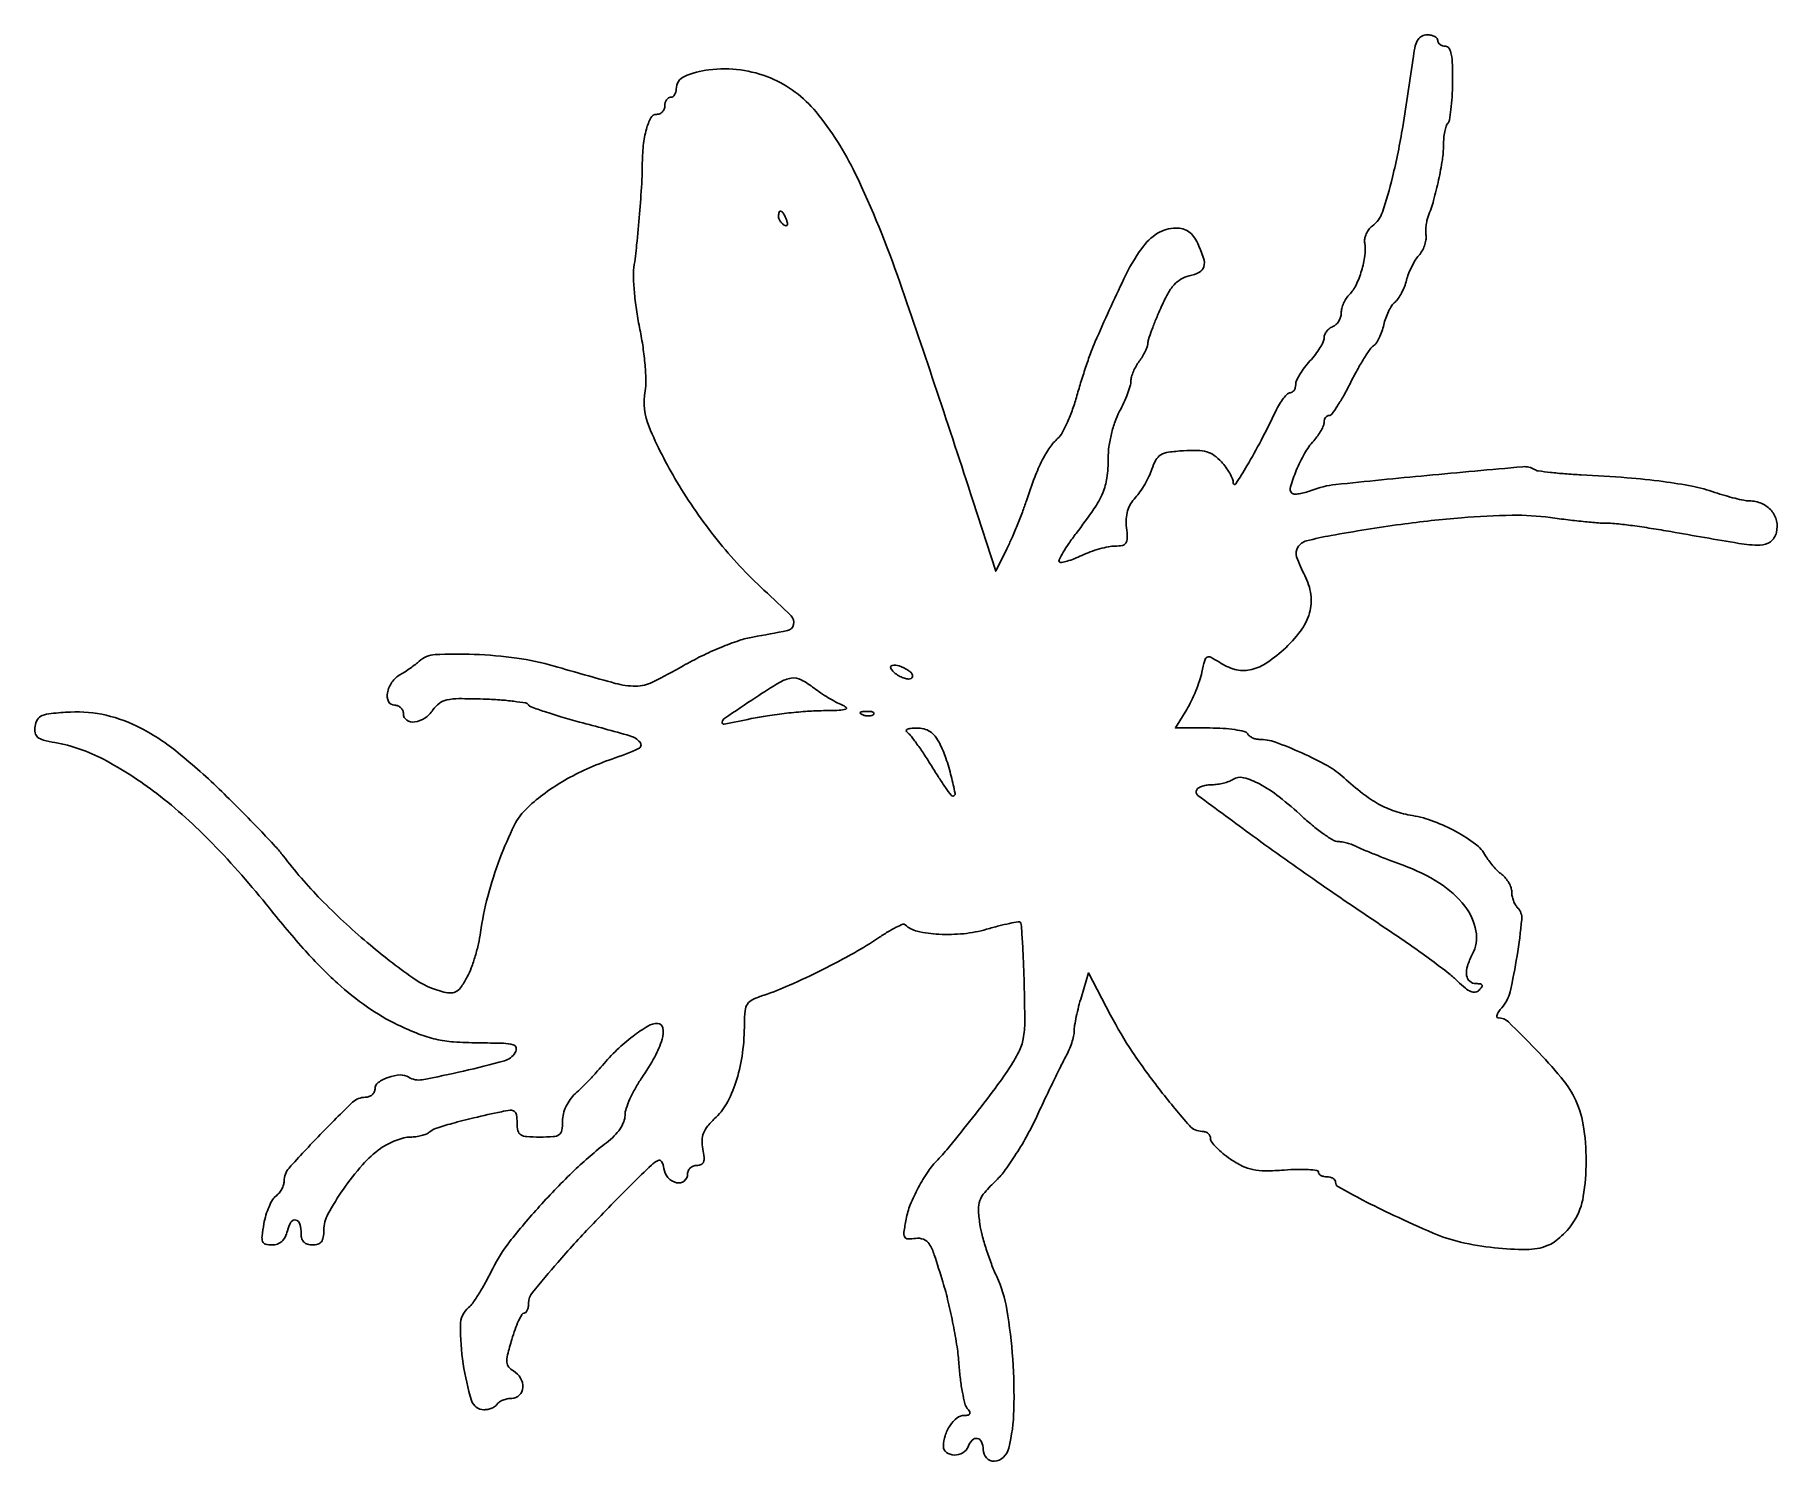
# Model space of a CAD drawing. Extents: x 0 to 307, y 0 to 251.
import ezdxf

# ---------------------------------------------------------------- set-up
doc = ezdxf.new("R2010")
doc.units = 0

msp = doc.modelspace()

# ---------------------------------------------------------------- linework, layer by layer
for points in [[(242.698134, 247.25, -0.007019), (240.818373, 234.788443, -0.018506), (239.018342, 225.943273, -0.021484), (237.245459, 219.794853, -0.15516), (235.449053, 217.339088, 0.073876), (234.85677, 216.754505, 0.057504), (234.39912, 215.972661, 0.058384), (234.137699, 215.121715, 0.083421), (234.125899, 214.333456, -0.071651), (234.144485, 212.128896, -0.038401), (233.572185, 209.462052, -0.038484), (232.617385, 206.964031, -0.086056), (231.450629, 205.307772, 0.053569), (230.895289, 204.618726, 0.03853), (230.426122, 203.748175, 0.039115), (230.105389, 202.838853, 0.065318), (230, 202.03556, -0.075388), (229.887882, 201.296175, -0.064626), (229.559375, 200.579984, -0.066838), (229.073495, 199.99439, -0.09486), (228.5, 199.638374, 0.073802), (227.926567, 199.314794, 0.06427), (227.440625, 198.824903, 0.066864), (227.111888, 198.25003, 0.096783), (227, 197.677408, -0.111056), (226.840893, 196.969909, -0.026758), (226.265625, 195.906592, -0.026164), (225.45693, 194.728922, -0.023343), (224.5, 193.594501, 0.024361), (223.543105, 192.455426, 0.026849), (222.734375, 191.263869, 0.027638), (222.160979, 190.18197, 0.108444), (222, 189.448478, -0.066326), (221.926224, 188.894768, -0.083448), (221.710192, 188.42549, -0.099322), (221.389648, 188.11163, -0.145225), (221.01342, 188, 0.197165), (220.537198, 187.804616, 0.032319), (219.861083, 187.045312, 0.03137), (219.141993, 185.994613, 0.02306), (218.475982, 184.75, -0.009016), (215.894444, 179.581941, -0.013163), (213.420843, 175.134885, -0.013125), (211.437612, 171.972901, -0.742664), (211, 172.105025, 0.095127), (210.858641, 172.841303, 0.031899), (210.387031, 173.834953, 0.030401), (209.711884, 174.893627, 0.030395), (208.913298, 175.862689, 0.052107), (207.637047, 176.974509, 0.082627), (206.333121, 177.600604, 0.065242), (204.682377, 177.854268, 0.021949), (202.241467, 177.80125, 0.018488), (199.615985, 177.530984, 0.09776), (198.256323, 177.058495, 0.134072), (197.394743, 176.178618, 0.047075), (196.676706, 174.54561, -0.031028), (196.161991, 173.265161, -0.020348), (195.420643, 171.858174, -0.020485), (194.583237, 170.541857, -0.036604), (193.776401, 169.54561, 0.055965), (192.947332, 168.436944, 0.061492), (192.415894, 167.205647, 0.057924), (192.179513, 165.819512, 0.041763), (192.227063, 164.25, -0.020807), (192.360394, 162.405367, -0.148105), (192.129643, 161.550102, -0.209139), (191.507332, 161.123569, -0.047167), (190.200328, 161, 0.048444), (189.040747, 160.887386, 0.019734), (187.497106, 160.52092, 0.019306), (185.857077, 159.993479, 0.02333), (184.365372, 159.369091, -0.016493), (183.011984, 158.780732, -0.024592), (181.790246, 158.365086, -0.021849), (180.797771, 158.127399, -0.249165), (180.425252, 158.241414, -0.326482), (180.365778, 158.62391, -0.013303), (181.079393, 159.919404, -0.018793), (182.077643, 161.484807, -0.011679), (183.358783, 163.247052, 0.011974), (186.490547, 167.560227, 0.05003), (188.038582, 170.366476, 0.067227), (188.766344, 172.997391, 0.033918), (189, 176.437883, -0.033722), (189.140451, 178.517996, -0.025404), (189.563587, 180.771163, -0.025664), (190.203781, 182.934263, -0.038254), (191, 184.738815, 0.015853), (191.765586, 186.282876, 0.017024), (192.4125, 187.836502, 0.0168), (192.875689, 189.202523, 0.073461), (193, 190.044061, -0.069091), (193.102819, 190.784592, -0.029949), (193.431283, 191.725679, -0.028926), (193.906229, 192.700113, -0.034063), (194.468197, 193.55887, 0.025029), (195.032475, 194.388094, 0.024618), (195.514453, 195.274054, 0.025388), (195.858027, 196.090669, 0.08026), (195.968197, 196.671951, -0.073204), (196.092925, 197.384546, -0.00773), (196.649394, 198.983625, -0.009424), (197.381429, 200.875499, -0.007432), (198.242508, 202.89576, -0.019716), (199.481207, 205.413655, -0.056852), (200.594153, 207.005356, -0.080018), (201.789391, 207.986452, -0.078012), (203.242508, 208.553264, 0.065669), (205.054414, 209.209231, 0.211953), (205.836135, 210.186722, 0.146342), (205.785068, 211.698231, 0.027603), (204.75, 214.292833, 0.048006), (204.027076, 215.524647, 0.083264), (203.184183, 216.355158, 0.089362), (202.161294, 216.828745, 0.063171), (200.90301, 216.992198, 0.142827), (197.678603, 216.062457, 0.097565), (194.894783, 213.421972, 0.043871), (191.758145, 208.063869, 0.006999), (186.711692, 197, 0.015892), (186.005777, 195.243596, 0.00613), (185.134495, 192.765625, 0.006062), (184.254618, 190.053644, 0.007443), (183.501699, 187.5, -0.017478), (182.739197, 185.093009, -0.019227), (181.831582, 182.821875, -0.019015), (180.913176, 180.952535, -0.085883), (180.164655, 180, 0.058528), (178.737585, 178.374409, 0.034133), (177.412752, 176.140485, 0.025809), (176.079577, 173.118271, 0.011373), (174.617709, 169, -0.010488), (173.908118, 166.989707, -0.006512), (172.995496, 164.659774, -0.006532), (172.03444, 162.382935, -0.011721), (171.177822, 160.54391), (169.220954, 156.587821), (165.185402, 169.04391, 0.00461), (152.352038, 207.443957, 0.028747), (144.486053, 226.621984, 0.0603), (137.600236, 237.432173, 0.122456), (129.564537, 243.408588, 0.066669), (124.321068, 244.818288, 0.061655), (118.746116, 244.853653, 0.075589), (114.432895, 243.670594, 0.296291), (113, 241.464816, -0.066486), (112.925212, 240.904866, -0.083557), (112.70625, 240.43029, -0.099365), (112.381345, 240.112892, -0.14491), (112, 240, 0.148195), (111.618646, 239.884432, 0.098894), (111.29375, 239.559375, 0.082425), (111.074694, 239.073457, 0.064853), (111, 238.5, -0.095948), (110.889114, 237.927473, -0.097165), (110.572686, 237.440625, -0.098638), (110.100412, 237.114679, -0.102217), (109.545313, 237, 0.275077), (108.548052, 236.406439, 0.05624), (107.745496, 234.424091, 0.043461), (107.203777, 231.536566, 0.025031), (107.032006, 228, -0.016907), (106.928797, 224.804838, -0.003996), (106.533726, 219.482429, -0.004301), (106.037834, 214.029122, -0.010725), (105.555781, 210.055932, 0.046338), (105.465672, 208.239864, 0.013258), (105.661778, 205.424654, 0.013225), (106.053309, 202.244767, 0.013684), (106.608956, 199.126229, -0.014959), (107.154919, 196.016143, -0.014711), (107.517508, 192.861612, -0.01475), (107.672021, 190.081582, -0.052917), (107.530637, 188.311619, 0.147696), (108.215903, 181.98102, 0.034247), (113.116668, 172.32283, 0.034289), (120.214878, 162.092623, 0.037809), (128.435392, 153.281224, -0.008429), (133.218436, 148.722858, -0.261275), (133.657784, 147.203365, -0.291603), (132.576232, 146.146894, -0.010029), (126.5, 145.002623, 0.039891), (124.045736, 144.38686, 0.016501), (120.837936, 143.184707, 0.01597), (117.407602, 141.638411, 0.017707), (114.201533, 139.924862, -0.017959), (108.844089, 137.06493, -0.113842), (105.854869, 136.372213, -0.067398), (102.264176, 136.854733, -0.003846), (91.5, 139.901891, 0.036632), (84.964373, 141.297146, 0.025345), (77.429117, 141.949949, 0.020604), (70.573019, 141.91249, 0.17559), (67.779197, 140.75, -0.020868), (67.117174, 140.19215, -0.010574), (66.241017, 139.543438, -0.010484), (65.306888, 138.910899, -0.015381), (64.457768, 138.397872, 0.112674), (62.980587, 137.05682, 0.105689), (62.18871, 135.176867, 0.161618), (62.392117, 133.64949, 0.286996), (63.430449, 133, -0.094503), (64.029559, 132.885744, -0.096763), (64.538944, 132.559375, -0.098937), (64.879923, 132.072359, -0.103767), (65, 131.5, 0.250036), (65.59264, 130.388981, 0.181519), (66.982709, 130.061129, 0.116547), (68.768445, 130.732375, 0.098582), (70.194162, 132.165903, -0.084609), (71.286212, 133.326561, -0.108686), (72.614678, 133.93664, -0.053769), (74.731825, 134.163083, -0.007885), (79.053338, 134.091115, -0.009425), (81.93418, 133.943281, -0.01405), (84.445103, 133.695866, -0.009003), (86.499821, 133.397251, -0.207675), (86.987204, 133.083577, 0.160275), (87.475295, 132.701994, 0.005253), (89.846241, 131.876132, 0.009565), (92.705741, 130.974171, 0.006452), (96, 130.049977, -0.004007), (104.859943, 127.611026, -0.1452), (106.627927, 126.490179, -0.506848), (106.376457, 125.370011, -0.018897), (101.688198, 123.53025, 0.02076), (97.319933, 121.797252, 0.025428), (93.404836, 119.808324, 0.027029), (89.926395, 117.554492, 0.030797), (86.86764, 115.027179, 0.09039), (84.497851, 111.833552, 0.024472), (81.982229, 106.032305, 0.024974), (79.842186, 99.358175, 0.031508), (78.570809, 93, -0.023227), (78.211859, 91.036415, -0.016084), (77.632647, 88.853984, -0.016254), (76.93891, 86.788876, -0.031808), (76.23126, 85.205052, -0.025132), (75.224947, 83.503341, -0.101698), (74.375854, 82.656947, -0.14103), (73.418354, 82.35982, -0.066674), (72.121933, 82.506247, -0.092808), (66.634123, 85.02777, -0.021969), (58.638359, 91.229781, -0.02312), (50.468387, 98.839171, -0.030936), (43.845951, 106.5, 0.023698), (42.459424, 108.15163, 0.004331), (39.726216, 111.059708, 0.004649), (36.463776, 114.408276, 0.004209), (33.030362, 117.809644, 0.022424), (25.347307, 124.650163, 0.049659), (18.806262, 128.967259, 0.063746), (12.697514, 131.244432, 0.07036), (6.417338, 131.804897, 0.010063), (3.034201, 131.562231, 0.072534), (1.449383, 131.180198, 0.158828), (0.61865, 130.485601, 0.10489), (0.187913, 129.306961, 0.0787), (0.206213, 128.142796, 0.179536), (0.642402, 127.395057, 0.108156), (1.64651, 126.882538, 0.019957), (3.687913, 126.433394, -0.077921), (12.242504, 123.48233, -0.042579), (21.591211, 117.452835, -0.036077), (31.415884, 108.659665, -0.023807), (41.426329, 97.269528, 0.013868), (47.777405, 89.746788, 0.026027), (53.377682, 84.096177, 0.031623), (58.651544, 79.878271, 0.041399), (63.978671, 76.766824, 0.017449), (67.724798, 75.134256, 0.038619), (70.701919, 74.21694, 0.037555), (73.835702, 73.754152, 0.015672), (78.10701, 73.582344, -0.004781), (82.587798, 73.499788, -0.057165), (84.298975, 73.254826, -0.279193), (84.823534, 72.71373, -0.198447), (84.679968, 71.859154, -0.187677), (82.76014, 70.425243, -0.01102), (75.567267, 68.600584, -0.011069), (68.303104, 67.095816, -0.186027), (65.933633, 67.541017, 0.155315), (64.406584, 67.923475, 0.067956), (62.337493, 67.50736, 0.071464), (60.574669, 66.59666, 0.242402), (60, 65.480948, -0.115751), (59.86745, 64.916052, -0.100463), (59.493194, 64.435028, -0.093294), (58.933566, 64.112161, -0.084509), (58.274704, 64, 0.193541), (56.068508, 63.112787, 0.009379), (50.358028, 57.424313, 0.009618), (44.878056, 51.53412, 0.184579), (44, 49.236619, -0.078718), (43.895177, 48.574938, -0.046646), (43.577854, 47.839716, -0.04533), (43.1128, 47.147049, -0.05785), (42.562908, 46.610243, 0.095563), (41.963846, 45.930601, 0.030538), (41.349916, 44.724571, 0.029209), (40.815532, 43.26698, 0.028787), (40.451617, 41.75, 0.013463), (40.11963, 39.567584, 0.12199), (40.232977, 38.617525, 0.240639), (40.749037, 38.149172, 0.066266), (41.869657, 38, 0.083759), (42.821785, 38.160626, 0.102359), (43.595625, 38.622665, 0.091406), (44.183085, 39.401524, 0.054557), (44.587621, 40.493089, -0.072588), (45.218799, 42.024995, -0.32586), (46.058265, 42.384903, -0.279529), (46.775407, 41.68933, -0.063967), (47, 39.940983, 0.077002), (47.129729, 39.103605, 0.12387), (47.507601, 38.492623, 0.121293), (48.136347, 38.12506, 0.072026), (49, 38, 0.076907), (49.946082, 38.146387, 0.15396), (50.55887, 38.577003, 0.123003), (50.8973, 39.360047, 0.040816), (51, 40.616023, -0.125936), (51.724258, 43.445909, -0.026477), (54.43349, 47.824891, -0.028757), (57.788941, 52.108513, -0.057572), (60.978083, 54.984394, -0.034595), (62.237654, 55.755973, -0.028098), (63.680951, 56.407916, -0.028943), (65.084987, 56.858007, -0.063171), (66.20437, 57, 0.031811), (67.191208, 57.062847, 0.03059), (68.175346, 57.250444, 0.032062), (69.020332, 57.524496, 0.08865), (69.55, 57.852575, -0.103126), (70.666131, 58.500367, -0.01085), (73.565328, 59.392908, -0.011673), (77.401342, 60.387153, -0.005994), (82.25, 61.462627, -0.025856), (83.804993, 61.704941, -0.181487), (84.534192, 61.513938, -0.207076), (84.903474, 60.907782, -0.034711), (85, 59.519052, 0.053437), (85.150355, 58.116238, 0.201469), (85.646975, 57.407441, 0.12503), (86.67318, 57.07504, 0.016121), (89, 57, 0.015821), (91.400961, 57.07599, 0.138562), (92.395348, 57.426229, 0.201993), (92.869361, 58.185397, 0.039905), (93, 59.819665, -0.061711), (93.157648, 61.09211, -0.047657), (93.626543, 62.410219, -0.046975), (94.346452, 63.636386, -0.055092), (95.25, 64.636227, 0.01398), (96.289818, 65.612384, 0.006679), (97.573437, 66.921279, 0.006615), (98.87862, 68.324934, 0.009362), (100, 69.610972, -0.027436), (102.570703, 72.352542, -0.028471), (105.396004, 74.760244, -0.02817), (108.019709, 76.526526, -0.134856), (109.743267, 77, -0.373736), (110.647957, 76.213981, -0.106521), (110.50258, 74.200928, -0.054482), (109.223684, 71.117668, -0.025154), (106.942417, 67.416306, 0.022596), (105.815535, 65.608697, 0.022892), (104.86167, 63.714469, 0.023421), (104.18729, 61.995599, 0.080961), (103.990926, 60.819825, -0.09484), (103.770571, 59.692454, -0.053025), (103.112879, 58.45372, -0.045948), (102.083038, 57.195397, -0.034414), (100.740926, 56.008051, 0.027639), (95.057141, 51.115234, 0.017502), (88.970235, 44.835148, 0.017094), (83.662184, 38.540803, 0.052898), (80.709427, 33.838525, -0.011431), (79.546193, 31.592528, -0.013056), (78.329573, 29.501008, -0.012257), (77.212081, 27.785906, -0.069132), (76.477032, 26.980938, 0.223359), (75.019192, 23.872757, 0.036927), (75.526917, 17.093514, 0.036355), (76.982568, 10.622103, 0.33052), (79.168368, 9, 0.052722), (79.869688, 9.074157, 0.048654), (80.560144, 9.29375, 0.052012), (81.138936, 9.616809, 0.101396), (81.5, 10, -0.111412), (81.876024, 10.383556, -0.050262), (82.50665, 10.70625, -0.046318), (83.270704, 10.925923, -0.046881), (84.059017, 11, 0.200576), (85.386358, 11.554784, 0.181537), (85.995313, 12.919002, 0.146669), (85.604141, 14.585242, 0.135506), (84.352, 15.822887, -0.093645), (83.521222, 16.518323, -0.160452), (83.198525, 17.353018, -0.074777), (83.32822, 18.664598, -0.009817), (84.070315, 21.372577, -0.014554), (84.650531, 23.145899, -0.022322), (85.264895, 24.640695, -0.018382), (85.846235, 25.781321, -0.272103), (86.218315, 26, 0.207609), (86.518596, 26.130298, 0.080978), (86.775763, 26.514063, 0.061983), (86.953934, 27.080052, 0.0427), (87.018325, 27.75, -0.169805), (87.700731, 29.637769, -0.007822), (92.163111, 34.947353, -0.011727), (97.978027, 41.341197, -0.006857), (105.225226, 48.738011, -0.003851), (108.620823, 52.058395, -0.077504), (109.800483, 52.886046, -0.404465), (110.436151, 52.681303, -0.091252), (110.816422, 51.488011, 0.14897), (111.544403, 49.867726, 0.156471), (113.039072, 48.967015, 0.227079), (114.394994, 49.262648, 0.231387), (115, 50.5, -0.107521), (115.124505, 51.07229, -0.099562), (115.477344, 51.559375, -0.095739), (116.004635, 51.88595, -0.091158), (116.625, 52, 0.105623), (117.374811, 52.160182, 0.202092), (117.787632, 52.602381, 0.11351), (117.892322, 53.427616, 0.024387), (117.677381, 54.863093, -0.05419), (117.537427, 56.429322, -0.093157), (117.803184, 57.707926, -0.076797), (118.562869, 58.963844, -0.027386), (119.998588, 60.498648, 0.082639), (122.057656, 63.253191, 0.045591), (123.644073, 67.158166, 0.040638), (124.660363, 71.844959, 0.033088), (125, 76.971669, -0.025098), (125.113558, 79.232522, -0.126193), (125.545856, 80.411567, -0.133678), (126.479081, 81.20165, -0.029502), (128.446292, 81.982275, 0.025299), (132.920271, 83.714282, 0.010967), (138.691293, 86.444444, 0.010998), (144.370083, 89.44295, 0.023713), (148.570849, 92.048745, -0.014139), (150.210653, 93.109932, -0.022273), (151.68064, 93.915949, -0.018131), (152.885226, 94.454972, -0.301108), (153.294941, 94.371726, 0.143985), (155.415955, 93.214682, 0.03952), (159.227419, 92.699352, 0.038761), (163.579545, 92.795508, 0.045866), (167.618578, 93.577495, -0.007912), (169.766384, 94.165186, -0.01226), (171.639441, 94.597323, -0.006571), (173.20651, 94.897214, -0.245072), (173.541474, 94.791859, -0.181054), (173.706054, 94.430305, -0.001673), (173.902187, 91.444688, -0.005382), (174.080581, 87.983097, -0.00342), (174.217322, 83.949344, -0.005714), (174.320499, 77.343925, -0.045622), (174.055992, 74.31093, -0.07402), (173.26983, 71.984985, -0.027606), (171.525239, 69, -0.015567), (169.098407, 65.566211, -0.004452), (165.124589, 60.395783, -0.003796), (161.107153, 55.343324, -0.026515), (159, 53, 0.048653), (157.301717, 50.934622, 0.025562), (155.591441, 48.080328, 0.025567), (154.186354, 45.076975, 0.050298), (153.443427, 42.550134, 0.011044), (153.064291, 40.249925, 0.15154), (153.197158, 39.424087, 0.280041), (153.741814, 39.079274, 0.039721), (155.122527, 39.163745, -0.127141), (156.515457, 39.006485, -0.163285), (157.504511, 38.191745, -0.0602), (158.408099, 36.261232, -0.006336), (159.906215, 31.5, -0.014446), (160.859729, 27.962403, -0.010209), (161.733665, 23.940625, -0.010315), (162.411627, 20.059304, -0.021336), (162.74838, 17, 0.013338), (162.990726, 14.419595, 0.016667), (163.358915, 12.042188, 0.014971), (163.788558, 10.092704, 0.111073), (164.21461, 9.25, -0.040942), (164.62925, 8.653571, -0.240703), (164.648913, 8.284607, -0.249464), (164.362916, 8.061416, -0.043458), (163.657628, 8, 0.171258), (162.39913, 7.55592, 0.075122), (161.187652, 6.235466, 0.067914), (160.302806, 4.43507, 0.080469), (160, 2.565741, 0.238815), (160.545742, 1.488304, 0.155748), (161.894303, 1.035284, 0.131867), (163.427873, 1.422214, 0.175525), (164.361626, 2.5, -0.098645), (165.088917, 3.652194, -0.254908), (165.994464, 3.94416, -0.253424), (166.734625, 3.341093, -0.09799), (167, 2, 0.190867), (167.588426, 0.514703, 0.221464), (168.988829, -0.04546, 0.177659), (170.574867, 0.638297, 0.14437), (171.50916, 2.25, 0.053404), (172.401642, 8.977706, 0.023831), (172.200596, 17.92263, 0.023453), (171.176209, 26.636442, 0.067589), (169.3888, 32.437413, -0.018027), (168.446526, 34.679753, -0.012926), (167.550273, 37.246736, -0.01308), (166.823186, 39.73857, -0.027231), (166.414788, 41.719668, -0.026471), (166.170231, 44.261442, -0.101051), (166.420142, 45.825664, -0.091077), (167.277534, 47.251157, -0.019225), (169.289932, 49.3617, 0.043181), (170.887945, 51.20689, 0.015604), (172.837211, 54.079354, 0.015341), (174.78691, 57.37411, 0.01763), (176.436868, 60.635177, -0.002219), (177.936587, 63.840865, -0.002356), (179.435251, 66.969406, -0.002242), (180.75017, 69.650796, -0.010841), (181.536913, 71.154292, 0.025173), (182.098115, 72.305933, 0.02143), (182.574678, 73.571063, 0.021979), (182.908562, 74.761501, 0.055374), (183.015181, 75.654292, -0.039504), (183.100922, 76.635157, -0.010292), (183.394934, 78.191238, -0.010396), (183.804622, 79.955934, -0.010453), (184.286641, 81.698858), (185.54292, 85.897717), (189.419692, 78.46372, 0.027358), (193.273357, 71.967177, 0.019149), (198.278155, 65.079699, 0.012038), (203.287849, 59.019175, 0.217319), (205.521994, 58, -0.083123), (206.08698, 57.90542, -0.092263), (206.567843, 57.632812, -0.099978), (206.890673, 57.226802, -0.117284), (207.006833, 56.75, 0.162408), (207.220383, 56.121362, 0.029329), (208.034399, 55.1707, 0.028917), (209.161768, 54.128382, 0.022639), (210.495334, 53.128977, 0.034058), (212.593323, 51.90037, 0.065214), (214.435455, 51.266428, 0.052689), (216.626774, 51.055599, 0.015712), (219.988501, 51.192787, -0.012654), (222.293437, 51.300973, -0.021142), (224.234122, 51.260831, -0.016689), (225.734831, 51.115814, -0.376714), (226, 50.81381, 0.178435), (226.114484, 50.503223, 0.092107), (226.440625, 50.239057, 0.07216), (226.926091, 50.06018, 0.052287), (227.5, 50, -0.059732), (228.073638, 49.931225, -0.078581), (228.559375, 49.728439, -0.096866), (228.884671, 49.428145, -0.159383), (229, 49.075538, 0.272428), (229.502808, 48.221201, 0.00629), (233.797366, 45.906634, 0.011613), (239.264105, 43.208228, 0.006141), (246.160304, 40.103635, 0.0467), (251.009793, 38.510565, 0.028493), (256.957488, 37.507393, 0.027792), (262.610675, 37.198688, 0.092615), (266.24954, 37.882372, 0.061396), (267.446898, 38.52574, 0.031343), (268.77794, 39.598499, 0.030589), (270.029654, 40.892958, 0.040004), (270.995802, 42.225074, 0.096929), (272.594513, 46.547403, 0.040259), (273.09754, 52.779503, 0.040229), (272.584088, 59.156183, 0.077903), (270.997264, 64.005364, 0.057685), (268.676648, 67.493962, 0.015398), (264.205589, 72.459731, 0.009417), (259.441262, 77.25033, 0.194439), (257.595012, 77.998965, -0.342845), (257.393538, 78.155885, -0.152176), (257.412713, 78.513758, -0.065385), (257.710525, 79.077319, -0.027459), (258.245251, 79.75, 0.124713), (259.697294, 82.5501, 0.018301), (260.937284, 88.87317, 0.01453), (261.766621, 95.317283, 0.224757), (261.034713, 97.365287, -0.068322), (260.638175, 97.888027, -0.039017), (260.303947, 98.608146, -0.038173), (260.076061, 99.39993, -0.051027), (260, 100.143296, 0.08277), (259.872651, 100.907318, 0.047144), (259.485937, 101.762813, 0.045451), (258.919571, 102.573843, 0.055912), (258.25, 103.208513, -0.033523), (257.500168, 103.858194, -0.019797), (256.692147, 104.725149, -0.019755), (255.950615, 105.658949, -0.031796), (255.404117, 106.515217, 0.105949), (253.617869, 108.570011, 0.03551), (250.257538, 110.738597, 0.035216), (246.308747, 112.557753, 0.048522), (242.541183, 113.577517, -0.039373), (239.407795, 114.364511, -0.045273), (236.586974, 115.60822, -0.039394), (233.739642, 117.49205, -0.020632), (230.5, 120.245786, 0.059899), (227.634784, 122.317806, 0.020709), (223.062634, 124.611823, 0.019444), (218.411422, 126.495204, 0.086681), (215.521504, 127, -0.063377), (214.938815, 127.074156, -0.0516), (214.348756, 127.29375, -0.053383), (213.839706, 127.617204, -0.086341), (213.5, 128, 0.200639), (212.952305, 128.391999, 0.018931), (211.294392, 128.70625, 0.021898), (209.211461, 128.927193, 0.015474), (206.859424, 129), (200.836881, 129), (202.810567, 132.25, 0.023974), (203.617578, 133.734901, 0.01567), (204.409936, 135.516165, 0.015771), (205.074456, 137.305085, 0.028904), (205.483668, 138.805029, -0.012278), (205.980089, 140.895964, -0.20152), (206.409043, 141.453984, -0.259799), (207.045105, 141.459936, -0.020262), (208.556358, 140.555029, 0.077287), (211.295608, 139.312743, 0.116522), (213.903156, 139.209677, 0.095774), (216.642055, 140.314628, 0.039895), (219.818028, 142.75, 0.048205), (222.828371, 146.043311, 0.090888), (224.431, 149.254372, 0.105854), (224.659577, 152.48101, 0.084462), (223.5973, 155.811842, -0.033654), (222.158836, 159.121764, -0.235312), (222.362764, 160.819699, -0.184991), (223.907486, 161.929976, -0.02029), (228.25, 162.886386, -0.009306), (240.510049, 164.834701, -0.014417), (251.161858, 166.012818, -0.016741), (260.059381, 166.438842, -0.037564), (266.804852, 166.02871, 0.004449), (269.934273, 165.629371, 0.004887), (272.973925, 165.299034, 0.004572), (275.576505, 165.065913, 0.024489), (277, 165.021453, -0.0322), (278.455324, 164.953538, -0.005244), (281.2625, 164.610787, -0.005761), (284.562407, 164.133957, -0.005045), (288, 163.561142, 0.002081), (299.947989, 161.497346, 0.039815), (303.708905, 161.168201, 0.171088), (305.517765, 161.790181, 0.165181), (306.568783, 163.418029, 0.117976), (306.59133, 165.460446, 0.122495), (305.682698, 167.259887, 0.115177), (303.980731, 168.501015, 0.09584), (301.784947, 168.968197, -0.045812), (300.853236, 169.071196, -0.010442), (299.303555, 169.42188, -0.01072), (297.527205, 169.903702, -0.010248), (295.746025, 170.467992, 0.0325), (291.765681, 171.53675, 0.016694), (286.668531, 172.380047, 0.013381), (280.275826, 173.046102, 0.006828), (272.219184, 173.557579, -0.006726), (269.362353, 173.738361, -0.009277), (266.803444, 173.982712, -0.006393), (264.67966, 174.252901, -0.103934), (264.006747, 174.49583, 0.161895), (261.957202, 174.981276, 0.001301), (245.089315, 173.441407, 0.002672), (229.036797, 171.847262, 0.066217), (224.717935, 170.806054, -0.024385), (223.608505, 170.438338, -0.033142), (222.576107, 170.223648, -0.034897), (221.737613, 170.165696, -0.198715), (221.333333, 170.333333, -0.278092), (221.058926, 171.440637, -0.023402), (222.101145, 174.328479, -0.030183), (223.563137, 177.328215, -0.05346), (225.161838, 179.564451, 0.025823), (225.865371, 180.441878, 0.027377), (226.46004, 181.370725, 0.028373), (226.879391, 182.221402, 0.100655), (227, 182.814451, -0.072359), (227.065908, 183.267489, -0.087269), (227.257738, 183.651745, -0.10046), (227.542814, 183.908627, -0.134089), (227.877407, 184, 0.240574), (228.343592, 184.238083, 0.012137), (229.340899, 185.689063, 0.017236), (230.463032, 187.546573, 0.011413), (231.627407, 189.75, -0.010187), (232.813126, 192.007207, -0.013034), (234.000408, 194.033, -0.01095), (235.066078, 195.666362, -0.099801), (235.671853, 196.255957, 0.102995), (236.166564, 196.743583, 0.032362), (236.688187, 197.649054, 0.030783), (237.153908, 198.761749, 0.02967), (237.486132, 199.936859, -0.03151), (237.83051, 201.138074, -0.028504), (238.332767, 202.328698, -0.029638), (238.907378, 203.342963, -0.075988), (239.466166, 203.97192, 0.069431), (240.027349, 204.587219, 0.028904), (240.609433, 205.551703, 0.02791), (241.12263, 206.67246, 0.032273), (241.479798, 207.791018, -0.031596), (241.848151, 208.950011, -0.022682), (242.39771, 210.19311, -0.023026), (243.031796, 211.332969, -0.044946), (243.655296, 212.16425, 0.054385), (244.212104, 212.936493, 0.042114), (244.646422, 213.878879, 0.04328), (244.903315, 214.840023, 0.075111), (244.923698, 215.66425, -0.035011), (244.87879, 216.476659, -0.023788), (244.936509, 217.401374, -0.024026), (245.078548, 218.293167, -0.043537), (245.291795, 219, 0.027278), (246.256654, 221.858942, 0.014846), (247.142282, 225.458393, 0.014678), (247.793821, 228.994484, 0.03778), (247.994423, 231.583333, -0.022246), (248.051655, 232.818732, -0.025965), (248.218674, 233.981227, -0.026286), (248.459148, 234.934214, -0.122029), (248.75, 235.416588, 0.157143), (249.049849, 236.001491, 0.011262), (249.306666, 237.831138, 0.014952), (249.502055, 240.070607, 0.010704), (249.591841, 242.583254, 0.010323), (249.572189, 245.686053, 0.041377), (249.364538, 247.5716, 0.082166), (248.967872, 248.637191, 0.268828), (248.341841, 249, -0.072888), (247.829094, 249.075145, -0.087576), (247.394166, 249.29375, -0.100518), (247.103413, 249.618655, -0.133184), (247, 250, 0.182696), (246.855707, 250.381718, 0.090852), (246.443354, 250.70625, 0.070755), (245.830128, 250.926141, 0.0508), (245.105035, 251, 0.114834), (244.177826, 250.784203, 0.13655), (243.509643, 250.187729, 0.08458), (243.039889, 249.082391, 0.02436)], [(132.381557, 218.448062, -0.036408), (132.556862, 217.868281, -0.155351), (132.525685, 217.512472, -0.32948), (132.325929, 217.393111, -0.1144), (131.988546, 217.507079, -0.061454), (131.610411, 217.810572, -0.051183), (131.290385, 218.21498, -0.053277), (131.072509, 218.65395, -0.088797), (131, 219.059017, -0.079093), (131.117673, 219.798253, -0.444011), (131.441482, 219.942608, -0.168622), (131.894727, 219.51997, -0.029964)], [(153.856763, 139.109687, -0.057216), (154.313163, 138.741301, -0.11057), (154.560063, 138.344988, -0.166144), (154.562786, 137.987961, -0.175667), (154.345734, 137.713676, -0.164032), (153.878524, 137.605066, -0.05163), (153.16589, 137.749473, -0.045259), (152.350458, 138.088054, -0.036857), (151.547842, 138.588676, -0.10721), (150.75565, 139.481369, -0.502029), (150.991602, 140.01212, -0.147421), (152.229558, 139.924327, -0.050355)], [(137.268289, 136.003604, 0.018324), (138.41136, 135.170397, 0.012988), (139.750144, 134.31746, 0.013135), (141.073046, 133.56876, 0.026929), (142.153148, 133.06699, -0.08258), (142.898547, 132.614242, -0.598603), (142.828337, 132.298206, -0.060149), (141.654585, 132.116905, -0.004765), (138.5, 132.042546, 0.015953), (135.748936, 131.916072, 0.008936), (132.415264, 131.59601, 0.008909), (129.054878, 131.15188, 0.014331), (126.211538, 130.640697, -0.003929), (121.422115, 129.676395, -0.53556), (121.073641, 130.029892, -0.195861), (121.549271, 130.737252, -0.001755), (126.986652, 134.36607, -0.011041), (131.182388, 137.013614, -0.096015), (133.245306, 137.7652, -0.160755), (134.972763, 137.48493, -0.046757)], [(147.729167, 131.395833, -0.126455), (147.402231, 131.202593, -0.060344), (146.916927, 131.123424, -0.05415), (146.359369, 131.160852, -0.051402), (145.8125, 131.316886, -0.054073), (145.395823, 131.538436, -0.470617), (145.37858, 131.720685, -0.168741), (145.670344, 131.862007, -0.018894), (146.416667, 131.921053, -0.028489), (147.112848, 131.910055, -0.077125), (147.592839, 131.799335, -0.208169), (147.77538, 131.614691, -0.296942)], [(159.353882, 126.25, -0.035824), (160.439661, 123.687533, -0.021081), (161.381956, 120.495122, -0.012588), (162.056204, 117.475511, -0.472402), (161.66523, 117, -0.238718), (161.378016, 117.145413, -0.004554), (160.371629, 118.542187, -0.009989), (159.223383, 120.237718, -0.006393), (157.954736, 122.25, 0.008522), (156.64107, 124.314152, 0.010789), (155.354167, 126.173627, 0.008985), (154.220893, 127.68015, 0.081908), (153.618962, 128.234687, -0.247805), (153.466319, 128.51147, -0.29621), (153.62108, 128.759534, -0.083518), (154.238694, 128.930732, -0.024538), (155.22432, 128.984687, -0.058848), (156.568956, 128.833537, -0.089089), (157.647362, 128.368402, -0.083211), (158.546197, 127.52944, -0.045379)], [(223.207159, 113.368415, 0.015225), (225.123519, 111.695615, 0.019551), (226.988785, 110.283222, 0.017723), (228.60616, 109.238399, 0.135346), (229.470728, 109, -0.044362), (230.191383, 108.935935, -0.022519), (231.080019, 108.735015, -0.022178), (231.984924, 108.443413, -0.030769), (232.763569, 108.097925, 0.021305), (233.800797, 107.614018, 0.003425), (235.868555, 106.771132, 0.003781), (238.319518, 105.812991, 0.003311), (240.895342, 104.847925, -0.05291), (247.300591, 101.693774, -0.087413), (251.751112, 97.648945, -0.119129), (253.709686, 93.281847, -0.170589), (253.066573, 89.124393, 0.047019), (252.217936, 87.102691, 0.107017), (252.069468, 85.461826, 0.180399), (252.612915, 84.417825, 0.185559), (253.7, 84, -0.031135), (254.483776, 83.951147, -0.247733), (254.771457, 83.75, -0.284132), (254.745687, 83.423441, -0.038262), (254.277273, 82.877273, -0.150113), (253.596074, 82.516203, -0.144065), (252.817295, 82.591796, -0.079073), (251.842026, 83.177385, -0.021713), (250.517257, 84.391834, 0.03078), (248.944871, 85.781691, 0.006113), (245.955114, 88.054949, 0.00645), (242.401729, 90.61848, 0.005963), (238.689984, 93.158587, -0.004408), (225.684151, 101.999782, -0.006603), (214.498784, 109.969128, -0.001651), (204.779354, 117.138806, -0.389449), (204.587388, 118.141397, -0.133531), (204.941898, 118.472805, -0.043913), (205.605758, 118.752283, -0.040091), (206.431436, 118.946099, -0.035874), (207.309017, 119.015313, 0.034865), (208.253417, 119.087881, 0.025883), (209.279653, 119.293929, 0.026387), (210.232134, 119.591347, 0.052224), (210.940867, 119.942292, -0.206344), (212.825951, 120.241006, -0.060613), (215.617144, 119.155518, -0.043618), (219.10467, 116.874798, -0.020441)]]:
    msp.add_lwpolyline(points, format="xyb", close=True)

doc.saveas('drawing.dxf')
